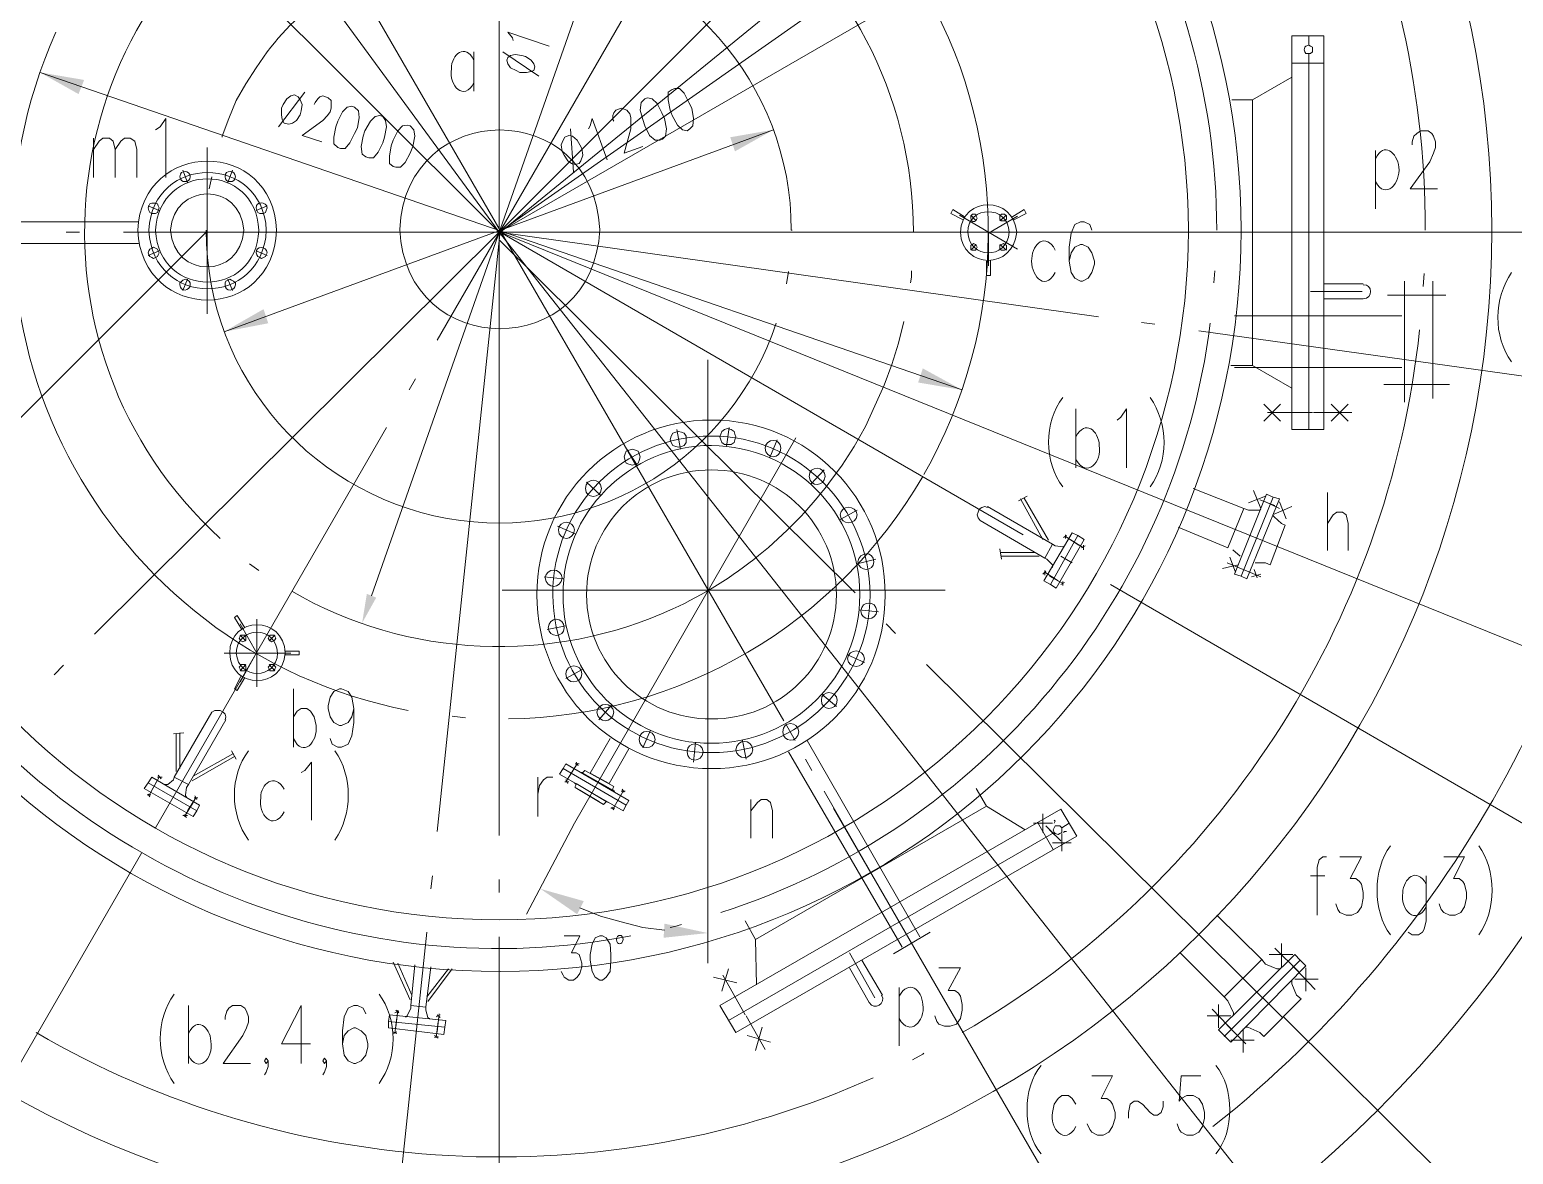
# Model space of a CAD drawing. Header units: millimetres. Extents: x 0 to 1648, y 27 to 2331.
# Drawn here: x 316.4 to 600.8, y 154 to 369.5 of the extents above; entities that cross this region are included whole.
import ezdxf

# ---------------------------------------------------------------- set-up
doc = ezdxf.new("R2010")
doc.units = ezdxf.units.MM
doc.layers.add('1', color=7, linetype='Continuous')

msp = doc.modelspace()

# ---------------------------------------------------------------- hatches: boundary and pattern name
h = msp.add_hatch(color=0)
h.dxf.hatch_style = 2
h.paths.add_polyline_path([(326.88, 359.871732), (325.8, 357.171732), (318.42, 361.311732)])
h = msp.add_hatch(color=0)
h.dxf.hatch_style = 2
h.paths.add_polyline_path([(451.62, 346.191732), (450.72, 348.891732), (459, 350.331732)])
h = msp.add_hatch(color=0)
h.dxf.hatch_style = 2
h.paths.add_polyline_path([(362.16, 313.251732), (361.26, 315.951732), (353.7, 311.631732)])
h = msp.add_hatch(color=0)
h.dxf.hatch_style = 2
h.paths.add_polyline_path([(487.62, 304.611732), (486.72, 301.911732), (495.18, 300.471732)])
h = msp.add_hatch(color=0)
h.dxf.hatch_style = 2
h.paths.add_polyline_path([(381.06, 261.411732), (382.86, 260.691732), (380.16, 255.831732)])
h = msp.add_hatch(color=0)
h.dxf.hatch_style = 2
h.paths.add_polyline_path([(421.38, 200.031732), (422.64, 202.551732), (414.36, 204.891732)])
h = msp.add_hatch(color=0)
h.dxf.hatch_style = 2
h.paths.add_polyline_path([(438.12, 198.231732), (437.94, 195.531732), (446.4, 196.431732)])

# ---------------------------------------------------------------- linework, layer by layer
at = {"layer": '1', "color": 0, "lineweight": 5}
for points in [[(406.44, 330.711732), (340.02, 421.251732), (315.18, 455.271732), (248.76, 545.991732)], [(229.5, 507.111732), (406.44, 330.711732)], [(406.44, 330.711732), (557.82, 482.091732), (574.92, 499.551732)], [(406.44, 330.531732), (591.48, 481.191732)], [(406.44, 330.711732), (612.72, 475.251732)], [(406.44, 461.031732), (406.44, 331.431732)], [(394.56, 310.011732), (478.62, 455.631732)], [(381.96, 261.051732), (430.92, 400.371732)], [(406.44, 330.711732), (507.06, 388.851732)], [(460.98, 237.111732), (376.74, 382.731732)], [(409.14, 367.431732), (408.96, 367.971732), (408.06, 369.051732), (415.98, 366.351732)], [(558.36, 292.911732), (564.48, 292.911732), (564.48, 368.331732)], [(558.36, 368.331732), (558.36, 292.911732)], [(564.48, 368.331732), (558.36, 368.331732)], [(561.6, 366.531732), (561.6, 368.331732)], [(401.58, 365.271732), (401.58, 357.711732)], [(407.16, 365.271732), (414, 360.591732)], [(407.88, 363.651732), (408.06, 362.931732), (408.6, 362.211732), (409.68, 361.671732), (410.4, 361.311732), (411.66, 361.311732), (412.56, 361.491732), (413.1, 361.671732), (413.28, 362.391732), (413.1, 362.931732), (412.56, 363.651732), (411.48, 364.371732), (410.76, 364.551732), (409.5, 364.731732), (408.6, 364.551732), (408.06, 364.191732), (407.88, 363.651732)], [(562.32, 365.631732), (562.32, 366.171732), (561.96, 366.351732), (561.6, 366.531732), (561.06, 366.351732), (560.88, 366.171732), (560.7, 365.631732), (560.88, 365.271732), (561.06, 364.911732), (561.6, 364.911732), (561.96, 364.911732), (562.32, 365.271732), (562.32, 365.631732)], [(561.6, 292.911732), (561.6, 364.911732)], [(495.18, 300.471732), (318.42, 361.311732)], [(564.48, 363.111732), (558.36, 363.111732)], [(550.8, 356.091732), (558.36, 360.411732)], [(369.18, 357.531732), (364.14, 350.871732)], [(367.2, 356.991732), (366.48, 356.811732), (365.76, 356.271732), (365.04, 355.191732), (364.68, 354.471732), (364.68, 353.211732), (364.86, 352.311732), (365.22, 351.591732), (366.12, 351.411732), (366.84, 351.591732), (367.56, 352.131732), (368.28, 353.211732), (368.46, 353.931732), (368.64, 355.191732), (368.28, 356.091732), (367.92, 356.631732), (367.2, 356.991732)], [(370.98, 355.191732), (371.16, 355.551732), (371.7, 356.271732), (372.06, 356.631732), (372.6, 356.811732), (373.68, 356.451732), (374.22, 355.911732), (374.22, 355.371732), (374.22, 354.471732), (374.04, 353.751732), (373.5, 353.031732), (372.6, 352.131732), (368.64, 349.251732), (372.42, 347.991732)], [(434.34, 356.271732), (433.62, 355.551732), (433.44, 354.111732), (433.98, 352.311732), (434.34, 351.051732), (435.24, 349.251732), (436.32, 348.351732), (437.22, 348.351732), (437.76, 348.531732), (438.3, 349.071732), (438.48, 350.511732), (438.12, 352.491732), (437.58, 353.571732), (436.68, 355.371732), (435.78, 356.271732), (434.88, 356.451732), (434.34, 356.271732)], [(439.56, 358.071732), (438.84, 357.531732), (438.84, 356.091732), (439.2, 354.111732), (439.56, 353.031732), (440.64, 351.231732), (441.54, 350.331732), (442.44, 350.151732), (442.98, 350.511732), (443.52, 351.051732), (443.7, 352.491732), (443.34, 354.471732), (442.8, 355.551732), (441.9, 357.351732), (441, 358.251732), (440.1, 358.251732), (439.56, 358.071732)], [(546.84, 356.091732), (550.8, 356.091732)], [(550.8, 305.151732), (550.8, 356.091732), (550.8, 305.151732)], [(378.18, 354.831732), (377.28, 354.651732), (376.38, 353.751732), (375.48, 351.951732), (375.12, 350.871732), (374.76, 348.891732), (374.76, 347.631732), (375.48, 346.911732), (376.02, 346.731732), (376.92, 346.731732), (377.82, 347.811732), (378.72, 349.611732), (379.26, 350.691732), (379.62, 352.671732), (379.44, 353.931732), (378.72, 354.651732), (378.18, 354.831732)], [(383.58, 353.031732), (382.68, 352.851732), (381.78, 351.951732), (380.7, 350.151732), (380.34, 349.071732), (379.98, 347.091732), (380.16, 345.651732), (380.88, 345.111732), (381.42, 344.931732), (382.32, 344.931732), (383.22, 346.011732), (384.12, 347.811732), (384.48, 348.891732), (384.84, 350.871732), (384.66, 352.131732), (384.12, 352.851732), (383.58, 353.031732)], [(428.4, 351.951732), (428.22, 352.311732), (428.22, 353.031732), (428.4, 353.571732), (428.76, 354.111732), (429.84, 354.471732), (430.38, 354.291732), (430.92, 354.111732), (431.46, 353.391732), (431.64, 352.671732), (431.64, 351.771732), (431.64, 350.511732), (430.38, 345.831732), (433.98, 347.091732)], [(340.56, 350.331732), (341.46, 350.871732), (342.54, 352.491732), (342.54, 341.151732)], [(353.7, 311.631732), (459, 350.331732)], [(388.8, 351.231732), (387.9, 351.051732), (387, 350.151732), (386.1, 348.351732), (385.74, 347.271732), (385.38, 345.291732), (385.38, 343.851732), (386.1, 343.311732), (386.64, 343.131732), (387.54, 343.131732), (388.44, 344.031732), (389.34, 345.831732), (389.88, 347.091732), (390.24, 349.071732), (390.06, 350.331732), (389.34, 351.051732), (388.8, 351.231732)], [(420.12, 350.511732), (420.66, 342.231732)], [(423.54, 350.511732), (423.9, 351.051732), (424.26, 352.491732), (427.14, 344.571732)], [(581.4, 347.451732), (581.4, 347.991732), (581.76, 349.071732), (582.3, 349.611732), (583.02, 350.151732), (584.46, 350.151732), (585.18, 349.611732), (585.54, 349.071732), (585.9, 347.991732), (585.9, 346.911732), (585.54, 345.831732), (584.82, 344.211732), (581.04, 338.991732), (586.26, 338.991732)], [(328.68, 348.711732), (328.68, 341.151732)], [(328.68, 346.551732), (329.76, 348.171732), (330.48, 348.711732), (331.74, 348.711732), (332.46, 348.171732), (332.82, 346.551732), (332.82, 341.151732)], [(332.82, 346.551732), (333.9, 348.171732), (334.62, 348.711732), (335.7, 348.711732), (336.6, 348.171732), (336.96, 346.551732), (336.96, 341.151732)], [(419.04, 348.891732), (418.68, 348.351732), (418.32, 347.451732), (418.5, 346.191732), (418.86, 345.471732), (419.58, 344.391732), (420.3, 343.851732), (421.02, 343.671732), (421.74, 343.851732), (422.1, 344.391732), (422.46, 345.471732), (422.28, 346.731732), (421.92, 347.451732), (421.38, 348.351732), (420.48, 349.071732), (419.76, 349.251732), (419.04, 348.891732)], [(350.46, 315.051732), (350.46, 346.911732)], [(574.38, 346.371732), (574.38, 335.211732)], [(346.68, 340.251732), (345.78, 342.591732)], [(351.36, 341.331732), (350.82, 338.991732)], [(354.42, 340.251732), (355.32, 342.591732)], [(341.28, 335.391732), (341.1, 335.751732), (340.92, 336.111732), (340.56, 336.291732), (340.2, 336.291732), (339.84, 336.291732), (339.48, 336.111732), (339.3, 335.751732), (339.12, 335.391732), (339.3, 334.851732), (339.48, 334.491732), (339.84, 334.311732), (340.2, 334.311732), (340.56, 334.311732), (340.92, 334.491732), (341.1, 334.851732), (341.28, 335.391732)], [(341.28, 334.851732), (339.12, 335.751732)], [(359.82, 334.851732), (361.98, 335.751732)], [(493.38, 335.031732), (493.02, 334.311732), (495.36, 333.051732)], [(493.38, 335.031732), (495.72, 333.591732)], [(494.64, 333.951732), (505.8, 327.471732)], [(497.88, 332.871732), (496.8, 333.951732)], [(505.8, 333.771732), (500.22, 330.531732)], [(503.64, 333.411732), (503.64, 333.771732), (503.28, 334.131732), (503.1, 334.131732), (502.74, 334.131732), (502.38, 333.771732), (502.38, 333.411732), (502.38, 333.231732), (502.74, 332.871732), (503.1, 332.871732), (503.28, 332.871732), (503.64, 333.231732), (503.64, 333.411732)], [(502.38, 332.871732), (503.64, 333.951732)], [(504.72, 333.591732), (507.06, 335.031732)], [(507.06, 335.031732), (507.42, 334.311732), (505.08, 333.051732)], [(350.28, 330.711732), (196.74, 177.171732)], [(337.32, 332.691732), (293.94, 332.691732)], [(323.46, 330.711732), (325.98, 330.711732)], [(406.44, 330.711732), (328.86, 253.671732)], [(334.44, 330.711732), (500.22, 330.711732)], [(394.56, 215.871732), (406.62, 330.891732)], [(406.44, 215.151732), (406.44, 330.711732)], [(406.44, 330.711732), (521.28, 314.511732)], [(406.44, 330.711732), (478.98, 238.731732), (504.9, 205.791732), (577.44, 113.811732)], [(506.88, 272.751732), (406.62, 330.711732)], [(639, 236.751732), (406.62, 330.711732)], [(462.42, 331.071732), (462.6, 331.071732)], [(485.82, 330.711732), (486, 330.711732)], [(500.22, 330.711732), (657.72, 330.711732)], [(500.22, 330.531732), (500.22, 324.231732)], [(520.02, 331.071732), (519.66, 332.151732), (518.58, 332.691732), (517.86, 332.691732), (516.78, 332.151732), (516.06, 330.531732), (515.7, 327.831732), (515.7, 325.131732), (516.06, 322.971732), (516.78, 321.891732), (517.86, 321.351732), (518.22, 321.351732), (519.3, 321.891732), (520.02, 322.971732), (520.56, 324.591732), (520.56, 325.131732), (520.02, 326.751732), (519.3, 327.831732), (518.22, 328.371732), (517.86, 328.371732), (516.78, 327.831732), (516.06, 326.751732), (515.7, 325.131732)], [(543.96, 331.071732), (543.96, 331.071732)], [(583.92, 331.071732), (583.92, 331.071732)], [(337.32, 328.551732), (293.94, 328.551732)], [(341.28, 326.751732), (341.1, 327.111732), (340.92, 327.471732), (340.56, 327.651732), (340.2, 327.831732), (339.84, 327.651732), (339.48, 327.471732), (339.3, 327.111732), (339.12, 326.751732), (339.3, 326.391732), (339.48, 326.031732), (339.84, 325.851732), (340.2, 325.671732), (340.56, 325.851732), (340.92, 326.031732), (341.1, 326.391732), (341.28, 326.751732)], [(341.28, 327.111732), (339.12, 326.211732)], [(359.82, 327.111732), (361.98, 326.211732)], [(406.44, 329.271732), (474.66, 261.591732)], [(498.06, 327.831732), (497.88, 328.191732), (497.7, 328.371732), (497.34, 328.551732), (497.16, 328.371732), (496.8, 328.191732), (496.8, 327.831732), (496.8, 327.471732), (497.16, 327.291732), (497.34, 327.291732), (497.7, 327.291732), (497.88, 327.471732), (498.06, 327.831732)], [(497.88, 328.371732), (496.8, 327.291732)], [(503.64, 327.831732), (503.64, 328.191732), (503.28, 328.371732), (503.1, 328.551732), (502.74, 328.371732), (502.38, 328.191732), (502.38, 327.831732), (502.38, 327.471732), (502.74, 327.291732), (503.1, 327.291732), (503.28, 327.291732), (503.64, 327.471732), (503.64, 327.831732)], [(502.38, 328.371732), (503.64, 327.291732)], [(499.86, 325.131732), (499.86, 322.431732), (500.58, 322.431732), (500.58, 325.311732)], [(346.68, 321.711732), (345.78, 319.551732)], [(354.42, 321.711732), (355.32, 319.551732)], [(461.52, 320.811732), (461.88, 323.151732)], [(485.28, 320.991732), (485.46, 322.071732), (485.46, 323.331732)], [(543.42, 320.991732), (543.6, 323.331732)], [(579.96, 321.351732), (579.96, 298.131732)], [(583.56, 320.271732), (583.74, 322.791732)], [(585.36, 321.351732), (585.36, 298.851732)], [(571.86, 319.371732), (561.96, 319.371732)], [(572.04, 320.811732), (564.48, 320.811732)], [(576.72, 318.651732), (587.88, 318.651732)], [(572.04, 317.931732), (564.48, 317.931732)], [(529.56, 313.431732), (532.08, 313.071732)], [(547.38, 314.691732), (579.42, 314.691732)], [(540.54, 311.811732), (655.38, 295.791732)], [(446.4, 306.231732), (446.4, 221.091732)], [(546.66, 305.151732), (550.8, 305.151732)], [(547.38, 304.791732), (579.42, 304.791732)], [(550.8, 305.151732), (558.36, 300.831732)], [(389.16, 300.471732), (390.42, 302.631732)], [(576, 301.551732), (588.6, 301.551732)], [(516.96, 296.871732), (516.96, 285.531732)], [(524.88, 294.711732), (525.6, 295.251732), (526.68, 296.871732), (526.68, 285.531732)], [(552.96, 297.771732), (556.2, 294.531732)], [(556.2, 297.771732), (552.96, 294.531732)], [(553.68, 296.151732), (562.32, 296.151732)], [(562.5, 296.151732), (569.88, 296.151732)], [(569.16, 297.771732), (565.92, 294.531732)], [(565.92, 297.771732), (569.16, 294.531732)], [(340.56, 216.591732), (384.84, 293.271732)], [(441.18, 289.131732), (440.46, 292.911732)], [(451.8, 291.471732), (451.62, 292.011732), (451.44, 292.551732), (450.9, 292.911732), (450.18, 293.091732), (449.64, 292.911732), (449.1, 292.551732), (448.92, 292.011732), (448.74, 291.471732), (448.92, 290.931732), (449.1, 290.391732), (449.64, 290.031732), (450.18, 290.031732), (450.9, 290.031732), (451.44, 290.391732), (451.62, 290.931732), (451.8, 291.471732)], [(450, 289.671732), (450.54, 293.271732)], [(463.32, 291.291732), (420.84, 217.491732)], [(442.26, 290.931732), (442.26, 291.651732), (441.9, 292.191732), (441.36, 292.371732), (440.82, 292.551732), (440.28, 292.371732), (439.74, 292.191732), (439.38, 291.651732), (439.2, 290.931732), (439.38, 290.391732), (439.74, 289.851732), (440.28, 289.671732), (440.82, 289.491732), (441.36, 289.671732), (441.9, 289.851732), (442.26, 290.391732), (442.26, 290.931732)], [(458.28, 287.511732), (459.72, 290.931732)], [(433.44, 287.691732), (433.26, 288.231732), (433.08, 288.771732), (432.54, 288.951732), (432, 289.131732), (431.28, 288.951732), (430.74, 288.771732), (430.56, 288.231732), (430.38, 287.691732), (430.56, 286.971732), (430.74, 286.431732), (431.28, 286.251732), (432, 286.071732), (432.54, 286.251732), (433.08, 286.431732), (433.26, 286.971732), (433.44, 287.691732)], [(432.9, 286.071732), (430.92, 289.131732)], [(466.2, 282.471732), (468.72, 285.171732)], [(425.88, 280.311732), (423.18, 282.831732)], [(539.46, 281.571732), (549.18, 277.791732)], [(505.98, 279.231732), (507.6, 280.131732)], [(510.66, 271.851732), (506.34, 279.591732)], [(511.74, 271.671732), (507.06, 279.771732)], [(553.5, 280.491732), (547.38, 265.191732)], [(548.64, 264.831732), (554.76, 279.951732)], [(556.02, 279.591732), (549.72, 264.291732)], [(550.08, 278.871732), (553.32, 280.131732)], [(552.42, 277.791732), (550.98, 281.211732)], [(552.24, 279.411732), (555.12, 278.331732)], [(556.02, 277.791732), (553.32, 279.051732)], [(554.76, 279.951732), (553.5, 280.491732)], [(554.76, 279.951732), (556.02, 279.591732)], [(557.28, 275.811732), (556.02, 279.051732)], [(565.2, 280.851732), (565.2, 269.691732)], [(471.78, 275.631732), (475.02, 277.431732)], [(500.04, 277.971732), (499.5, 278.151732), (498.96, 277.971732), (498.42, 277.611732), (498.24, 277.071732), (498.06, 276.531732), (498.24, 275.991732), (498.6, 275.451732)], [(511.02, 268.251732), (512.46, 270.951732), (500.04, 278.151732)], [(549.18, 277.791732), (546.12, 270.231732), (536.58, 274.191732)], [(552.06, 277.431732), (550.08, 277.431732), (549.18, 277.791732)], [(552.06, 277.431732), (552.24, 277.431732), (552.42, 277.611732)], [(554.76, 276.711732), (554.76, 276.351732), (554.94, 276.171732)], [(554.94, 276.711732), (558.36, 278.151732)], [(557.1, 274.551732), (556.38, 274.911732), (554.94, 276.171732)], [(565.2, 274.911732), (566.28, 276.531732), (567, 277.071732), (568.08, 277.071732), (568.8, 276.531732), (569.16, 274.911732), (569.16, 269.691732)], [(421.02, 272.931732), (417.6, 274.371732)], [(498.6, 275.451732), (511.02, 268.251732)], [(516.24, 273.111732), (510.84, 263.931732)], [(517.32, 272.571732), (516.24, 273.111732)], [(554.22, 266.991732), (557.1, 274.551732)], [(512.1, 263.211732), (517.32, 272.571732)], [(512.46, 270.951732), (513, 270.591732)], [(513, 270.591732), (514.44, 270.411732), (514.62, 270.411732), (514.8, 270.591732)], [(513.18, 262.491732), (518.58, 271.851732), (517.32, 272.571732)], [(515.16, 272.571732), (514.62, 272.211732)], [(514.98, 272.031732), (514.98, 272.751732)], [(514.98, 272.391732), (517.5, 270.771732)], [(518.4, 270.231732), (515.88, 271.851732)], [(518.76, 270.591732), (518.04, 270.231732)], [(518.4, 269.871732), (518.4, 270.771732)], [(475.02, 267.171732), (478.62, 268.071732)], [(502.74, 268.071732), (502.38, 270.051732)], [(509.22, 269.331732), (502.56, 269.331732)], [(509.94, 268.611732), (502.56, 268.611732)], [(511.02, 268.251732), (511.38, 268.071732)], [(511.38, 268.071732), (512.46, 266.991732)], [(516.24, 267.351732), (514.08, 268.611732)], [(545.94, 267.351732), (552.42, 264.651732)], [(546.48, 268.431732), (547.56, 265.551732)], [(547.02, 269.871732), (548.46, 268.611732)], [(554.22, 266.991732), (553.32, 267.351732), (551.34, 267.351732)], [(358.56, 267.171732), (360.36, 265.911732)], [(418.68, 264.291732), (415.08, 264.651732)], [(511.2, 265.731732), (510.66, 265.191732)], [(511.02, 265.011732), (511.02, 265.911732)], [(511.02, 265.551732), (513.54, 263.931732)], [(514.44, 263.391732), (511.92, 264.831732)], [(512.46, 266.451732), (512.46, 266.631732), (512.46, 266.991732)], [(545.04, 266.271732), (548.1, 266.991732)], [(547.38, 265.191732), (548.64, 264.831732)], [(549.72, 264.291732), (548.64, 264.831732)], [(550.62, 264.651732), (552.42, 265.191732)], [(551.16, 266.091732), (551.7, 264.471732)], [(491.94, 262.131732), (406.98, 262.131732)], [(510.84, 263.931732), (512.1, 263.211732)], [(513.18, 262.491732), (512.1, 263.211732)], [(514.8, 263.571732), (514.08, 263.211732)], [(514.44, 263.031732), (514.44, 263.751732)], [(623.7, 205.251732), (523.62, 263.211732)], [(356.22, 257.271732), (355.68, 256.911732), (357.12, 254.571732)], [(356.22, 257.271732), (357.66, 254.931732)], [(360, 243.591732), (360, 256.551732)], [(475.38, 258.351732), (479.16, 257.991732)], [(357.84, 252.951732), (357.84, 253.311732), (357.66, 253.491732), (357.3, 253.491732), (356.94, 253.491732), (356.76, 253.311732), (356.58, 252.951732), (356.76, 252.591732), (356.94, 252.411732), (357.3, 252.231732), (357.66, 252.411732), (357.84, 252.591732), (357.84, 252.951732)], [(360, 250.071732), (356.76, 255.651732)], [(357.84, 252.411732), (356.76, 253.491732)], [(363.6, 252.951732), (363.42, 253.311732), (363.24, 253.491732), (362.88, 253.491732), (362.52, 253.491732), (362.34, 253.311732), (362.16, 252.951732), (362.34, 252.591732), (362.52, 252.411732), (362.88, 252.231732), (363.24, 252.411732), (363.42, 252.591732), (363.6, 252.951732)], [(362.34, 252.411732), (363.42, 253.491732)], [(419.22, 255.291732), (415.62, 254.571732)], [(480.6, 255.651732), (482.4, 253.851732)], [(356.76, 244.491732), (360, 250.251732)], [(365.4, 250.431732), (368.1, 250.431732)], [(368.1, 250.431732), (368.1, 249.711732)], [(322.92, 247.731732), (321.12, 245.931732)], [(366.48, 250.071732), (353.7, 250.071732)], [(357.84, 247.371732), (357.84, 247.551732), (357.66, 247.911732), (357.3, 247.911732), (356.94, 247.911732), (356.76, 247.551732), (356.58, 247.371732), (356.76, 247.011732), (356.94, 246.651732), (357.3, 246.651732), (357.66, 246.651732), (357.84, 247.011732), (357.84, 247.371732)], [(357.84, 247.911732), (356.76, 246.651732)], [(363.6, 247.371732), (363.42, 247.551732), (363.24, 247.911732), (362.88, 247.911732), (362.52, 247.911732), (362.34, 247.551732), (362.16, 247.371732), (362.34, 247.011732), (362.52, 246.651732), (362.88, 246.651732), (363.24, 246.651732), (363.42, 247.011732), (363.6, 247.371732)], [(362.34, 247.911732), (363.42, 246.651732)], [(368.1, 249.711732), (365.4, 249.711732)], [(473.22, 249.711732), (476.46, 248.271732)], [(488.34, 247.911732), (556.56, 180.231732)], [(355.68, 243.231732), (356.94, 245.571732)], [(357.66, 245.391732), (356.22, 242.871732), (355.68, 243.231732)], [(422.46, 247.011732), (419.22, 245.211732)], [(367.02, 243.231732), (367.02, 232.071732)], [(378.54, 239.451732), (378.18, 237.831732), (377.46, 236.751732), (376.2, 236.211732), (375.84, 236.211732), (374.76, 236.751732), (374.04, 237.831732), (373.68, 239.451732), (373.68, 239.991732), (374.04, 241.611732), (374.76, 242.691732), (375.84, 243.231732), (376.2, 243.231732), (377.46, 242.691732), (378.18, 241.611732), (378.54, 239.451732), (378.54, 236.751732), (378.18, 234.231732), (377.46, 232.611732), (376.2, 232.071732), (375.48, 232.071732), (374.4, 232.611732), (374.04, 233.691732)], [(468.36, 242.151732), (471.06, 239.811732)], [(353.88, 237.291732), (354.06, 237.831732), (353.88, 238.371732), (353.52, 238.731732), (352.98, 239.091732), (352.44, 239.091732), (351.9, 239.091732), (351.36, 238.731732)], [(428.04, 240.171732), (425.52, 237.291732)], [(351.36, 238.731732), (344.16, 226.311732)], [(354.06, 237.291732), (346.86, 224.871732)], [(397.44, 238.011732), (399.96, 237.651732)], [(461.34, 236.571732), (463.14, 233.331732)], [(343.98, 234.591732), (345.96, 234.771732)], [(344.52, 227.391732), (344.52, 234.591732)], [(345.24, 227.931732), (345.24, 234.771732)], [(427.68, 233.691732), (423.9, 227.031732)], [(435.42, 235.311732), (433.98, 231.891732)], [(453.06, 233.331732), (453.78, 229.731732)], [(465.48, 233.331732), (487.08, 195.711732)], [(347.76, 226.491732), (355.5, 230.811732)], [(355.14, 231.351732), (356.04, 229.731732)], [(431.28, 231.711732), (427.5, 225.051732), (423.9, 227.031732)], [(444.06, 232.971732), (443.7, 229.191732)], [(461.88, 231.171732), (483.66, 193.731732)], [(347.58, 225.591732), (355.68, 230.271732)], [(368.46, 227.211732), (369.18, 227.571732), (370.44, 229.191732), (370.44, 218.031732)], [(430.2, 219.831732), (417.96, 226.851732), (418.68, 227.931732)], [(419.22, 228.831732), (418.68, 227.931732), (430.74, 220.911732), (431.28, 221.811732), (419.22, 228.831732)], [(421.38, 228.831732), (419.22, 225.411732)], [(421.74, 228.831732), (421.02, 228.831732)], [(421.2, 229.191732), (421.56, 228.471732)], [(422.82, 227.571732), (422.64, 227.391732)], [(422.82, 227.571732), (428.4, 224.511732)], [(466.38, 227.571732), (465.12, 229.731732)], [(338.4, 224.151732), (339.12, 225.231732)], [(339.84, 226.311732), (339.12, 225.231732)], [(339.12, 225.231732), (348.48, 219.831732)], [(339.3, 222.711732), (340.74, 225.411732)], [(349.02, 220.911732), (339.84, 226.311732)], [(341.28, 226.311732), (339.84, 223.791732)], [(340.92, 226.311732), (341.82, 226.311732)], [(341.64, 225.951732), (341.1, 226.671732)], [(342.36, 224.871732), (342.54, 224.871732), (342.9, 224.871732)], [(343.98, 225.771732), (342.9, 224.871732)], [(344.16, 226.311732), (343.98, 225.771732)], [(344.16, 226.311732), (346.86, 224.871732)], [(346.86, 224.871732), (346.5, 224.331732)], [(413.82, 226.311732), (413.82, 218.751732)], [(413.82, 223.071732), (414.18, 224.691732), (414.9, 225.771732), (415.62, 226.311732), (416.7, 226.311732)], [(419.76, 225.411732), (419.04, 225.411732)], [(419.22, 225.771732), (419.58, 225.051732)], [(421.02, 224.511732), (421.2, 224.871732), (420.84, 225.231732)], [(421.2, 225.051732), (426.96, 221.631732)], [(422.1, 227.211732), (422.46, 227.211732), (422.64, 227.391732)], [(422.46, 227.031732), (428.22, 223.791732)], [(338.4, 224.151732), (347.76, 218.751732), (348.48, 219.831732)], [(338.94, 222.891732), (339.66, 222.891732)], [(339.48, 222.531732), (339.12, 223.071732)], [(346.5, 224.331732), (346.32, 222.891732), (346.32, 222.711732), (346.5, 222.531732)], [(348.3, 222.351732), (346.68, 219.831732)], [(347.94, 222.351732), (348.66, 222.351732)], [(348.48, 221.991732), (348.12, 222.711732)], [(421.02, 224.331732), (421.02, 224.511732)], [(421.02, 224.331732), (426.42, 221.091732)], [(421.92, 223.791732), (425.52, 221.631732)], [(428.4, 224.511732), (428.22, 224.151732), (428.22, 223.791732), (428.58, 223.611732)], [(430.2, 223.611732), (428.22, 220.191732)], [(430.56, 223.611732), (429.84, 223.611732)], [(430.02, 223.971732), (430.38, 223.431732)], [(454.68, 221.991732), (454.68, 214.611732)], [(454.68, 219.831732), (455.94, 221.451732), (456.66, 221.991732), (457.74, 221.991732), (458.46, 221.451732), (458.82, 219.831732), (458.82, 214.611732)], [(468.72, 223.611732), (489.96, 186.711732)], [(497.88, 224.151732), (499.86, 220.731732)], [(346.5, 218.571732), (345.96, 219.111732)], [(346.14, 218.751732), (347.76, 221.451732)], [(348.48, 219.831732), (349.02, 220.911732)], [(426.42, 221.091732), (426.78, 221.451732)], [(427.32, 221.451732), (426.96, 221.631732), (426.78, 221.451732)], [(428.58, 220.371732), (427.86, 220.371732)], [(428.04, 220.551732), (428.4, 220.011732)], [(430.74, 220.911732), (430.2, 219.831732)], [(446.4, 221.091732), (446.4, 190.671732)], [(514.08, 220.191732), (448.74, 182.571732)], [(455.58, 195.171732), (499.86, 220.731732), (455.58, 195.171732)], [(532.08, 113.811732), (470.52, 220.371732)], [(499.86, 220.731732), (507.24, 216.231732)], [(510.66, 215.691732), (510.66, 219.291732)], [(517.14, 214.971732), (514.08, 220.191732)], [(345.78, 218.931732), (346.68, 218.931732)], [(420.84, 217.491732), (411.66, 200.031732)], [(508.86, 217.491732), (512.46, 217.491732)], [(512.64, 212.451732), (509.58, 217.671732)], [(511.2, 216.951732), (513.36, 214.791732)], [(514.08, 214.071732), (511.92, 216.231732)], [(514.26, 216.591732), (513.9, 216.951732), (513.54, 216.951732), (513, 216.951732), (512.82, 216.591732), (512.64, 216.231732), (512.82, 215.691732), (513, 215.511732), (513.54, 215.331732), (513.9, 215.511732), (514.26, 215.691732), (514.26, 216.231732)], [(512.82, 217.491732), (513, 217.851732), (512.82, 218.031732)], [(515.7, 217.491732), (514.26, 216.591732), (514.26, 216.231732)], [(517.14, 214.971732), (451.8, 177.351732), (448.74, 182.571732)], [(450.36, 179.691732), (512.82, 215.691732)], [(512.46, 213.711732), (516.06, 213.711732)], [(514.26, 212.091732), (514.26, 215.511732)], [(515.16, 215.871732), (514.8, 215.871732), (514.62, 215.691732)], [(337.86, 211.731732), (258.3, 74.031732)], [(565.02, 211.011732), (564.3, 211.011732), (563.58, 210.471732), (563.22, 209.031732), (563.22, 199.851732)], [(567.54, 211.011732), (571.68, 211.011732), (569.52, 206.871732), (570.6, 206.871732), (571.32, 206.331732), (571.68, 205.791732), (572.04, 204.171732), (572.04, 203.091732), (571.68, 201.471732), (570.96, 200.391732), (569.88, 199.851732), (568.8, 199.851732), (567.54, 200.391732), (567.18, 200.931732), (566.82, 202.011732)], [(587.52, 211.011732), (591.48, 211.011732), (589.32, 206.871732), (590.4, 206.871732), (591.12, 206.331732), (591.48, 205.791732), (591.84, 204.171732), (591.84, 203.091732), (591.48, 201.471732), (590.76, 200.391732), (589.68, 199.851732), (588.6, 199.851732), (587.52, 200.391732), (586.98, 200.931732), (586.62, 202.011732)], [(393.3, 204.891732), (393.66, 207.411732)], [(406.44, 204.171732), (406.44, 206.691732)], [(561.96, 207.411732), (564.66, 207.411732)], [(584.1, 207.411732), (584.1, 198.771732), (583.74, 197.151732), (583.38, 196.611732), (582.66, 196.071732), (581.4, 196.071732), (580.68, 196.611732)], [(421.92, 201.291732), (425.88, 199.671732), (429.84, 198.591732), (433.98, 197.511732), (438.12, 196.971732)], [(543.96, 199.851732), (552.6, 191.391732)], [(380.34, 81.411732), (392.58, 196.611732)], [(439.2, 197.511732), (440.1, 197.691732), (441.36, 198.051732)], [(453.6, 198.771732), (455.58, 195.171732)], [(482.04, 192.471732), (489.06, 196.611732)], [(406.44, 80.151732), (406.44, 195.711732)], [(418.86, 195.891732), (421.92, 195.891732), (420.3, 192.651732), (421.2, 192.651732), (421.74, 192.291732), (421.92, 191.931732), (422.28, 190.671732), (422.28, 189.951732), (421.92, 188.691732), (421.38, 187.971732), (420.66, 187.431732), (419.76, 187.431732), (418.86, 187.971732), (418.68, 188.331732), (418.32, 189.051732)], [(425.7, 195.891732), (424.8, 195.531732), (424.26, 194.271732), (423.9, 192.291732), (423.9, 191.211732), (424.26, 189.051732), (424.8, 187.971732), (425.7, 187.431732), (426.24, 187.431732), (426.96, 187.971732), (427.68, 189.051732), (427.86, 191.211732), (427.86, 192.291732), (427.68, 194.271732), (426.96, 195.531732), (426.24, 195.891732), (425.7, 195.891732)], [(455.58, 195.171732), (455.76, 186.531732)], [(555.12, 193.551732), (559.62, 189.051732)], [(556.38, 189.951732), (556.38, 194.451732)], [(389.34, 183.651732), (386.1, 190.851732)], [(389.7, 184.551732), (387, 190.671732)], [(478.44, 184.011732), (473.58, 192.651732)], [(479.88, 184.551732), (475.92, 191.211732)], [(536.94, 192.651732), (545.4, 184.191732)], [(558.9, 192.291732), (544.32, 177.891732)], [(545.4, 184.191732), (552.6, 191.391732)], [(545.4, 176.631732), (559.98, 191.211732)], [(552.6, 191.391732), (553.32, 190.491732)], [(554.04, 192.291732), (558.54, 192.291732)], [(562.86, 185.631732), (557.82, 190.851732)], [(559.98, 191.211732), (558.9, 192.291732)], [(559.98, 191.211732), (561.06, 190.131732)], [(390.24, 190.311732), (389.52, 182.571732)], [(393.3, 189.951732), (392.4, 182.211732)], [(392.58, 184.191732), (396.72, 189.591732)], [(392.76, 183.291732), (397.44, 189.591732)], [(451.98, 186.891732), (447.48, 187.971732)], [(450.36, 189.591732), (449.1, 185.271732)], [(449.28, 188.331732), (453.6, 180.771732)], [(477.36, 183.111732), (473.58, 189.771732)], [(490.68, 189.771732), (494.82, 189.771732), (492.48, 185.451732), (493.74, 185.451732), (494.46, 184.911732), (494.82, 184.371732), (495.18, 182.751732), (495.18, 181.671732), (494.82, 180.051732), (494.1, 178.971732), (492.84, 178.611732), (491.76, 178.611732), (490.68, 178.971732), (490.32, 179.511732), (489.96, 180.591732)], [(561.06, 190.131732), (546.66, 175.551732)], [(553.32, 190.491732), (555.48, 189.591732)], [(555.48, 189.591732), (555.84, 189.591732), (556.2, 189.591732)], [(561.06, 185.271732), (561.06, 189.771732)], [(483.12, 185.991732), (483.12, 174.831732)], [(558.36, 187.431732), (558.36, 187.071732), (558.36, 186.711732), (559.26, 184.551732)], [(558.9, 187.611732), (563.4, 187.611732)], [(346.86, 182.571732), (346.86, 171.411732)], [(353.88, 179.871732), (353.88, 180.411732), (354.24, 181.491732), (354.6, 182.031732), (355.32, 182.571732), (356.94, 182.571732), (357.66, 182.031732), (358.02, 181.491732), (358.38, 180.411732), (358.38, 179.331732), (358.02, 178.251732), (357.3, 176.811732), (353.52, 171.411732), (358.74, 171.411732)], [(368.46, 182.571732), (364.68, 175.191732), (370.26, 175.191732)], [(368.46, 182.571732), (368.46, 171.411732)], [(380.88, 180.951732), (380.34, 182.031732), (379.26, 182.571732), (378.54, 182.571732), (377.46, 182.031732), (376.74, 180.411732), (376.38, 177.711732), (376.38, 175.191732), (376.74, 173.031732), (377.46, 171.951732), (378.54, 171.411732), (378.9, 171.411732), (379.98, 171.951732), (380.88, 173.031732), (381.24, 174.651732), (381.24, 175.191732), (380.88, 176.811732), (379.98, 177.711732), (378.9, 178.251732), (378.54, 178.251732), (377.46, 177.711732), (376.74, 176.811732), (376.38, 175.191732)], [(388.44, 180.411732), (388.62, 180.411732), (388.8, 180.591732), (389.52, 182.031732), (389.52, 182.571732)], [(389.52, 182.571732), (392.4, 182.211732)], [(392.76, 180.231732), (392.4, 181.671732), (392.4, 182.211732)], [(544.32, 178.251732), (544.32, 182.751732)], [(547.02, 180.591732), (547.2, 180.771732), (547.2, 181.131732), (546.12, 183.471732), (545.4, 184.191732)], [(552.96, 176.631732), (560.16, 183.831732)], [(560.16, 183.831732), (559.26, 184.551732)], [(385.38, 180.771732), (385.2, 179.511732), (385.2, 178.251732)], [(385.2, 179.511732), (396, 178.431732)], [(396.18, 179.691732), (385.38, 180.771732)], [(386.46, 181.131732), (387.18, 181.491732)], [(386.46, 177.171732), (386.82, 180.231732)], [(387, 181.671732), (386.64, 178.431732)], [(387.18, 181.131732), (386.64, 181.671732)], [(392.76, 180.231732), (392.94, 180.051732), (393.12, 180.051732)], [(394.38, 180.411732), (395.1, 180.771732)], [(394.38, 176.451732), (394.74, 179.511732)], [(394.92, 180.951732), (394.56, 177.531732)], [(395.1, 180.231732), (394.56, 180.771732)], [(396, 178.431732), (396.18, 179.691732)], [(453.78, 180.591732), (457.38, 174.111732)], [(542.16, 180.591732), (546.66, 180.591732)], [(543.06, 181.851732), (547.56, 177.171732)], [(556.74, 180.411732), (587.88, 149.451732)], [(395.82, 176.991732), (385.2, 178.251732)], [(386.82, 177.171732), (386.1, 177.531732)], [(386.1, 177.171732), (386.82, 177.531732)], [(394.74, 176.271732), (394.02, 176.811732)], [(394.02, 176.451732), (394.74, 176.631732)], [(396, 178.431732), (395.82, 176.991732)], [(458.46, 175.551732), (453.96, 176.811732)], [(456.84, 178.431732), (455.58, 173.931732)], [(544.32, 177.891732), (546.66, 175.551732)], [(549.54, 175.191732), (545.94, 178.791732)], [(549, 173.571732), (549, 178.071732)], [(549.9, 178.431732), (549.54, 178.431732), (549.36, 178.251732)], [(552.96, 176.631732), (552.24, 177.351732), (549.9, 178.431732)], [(546.66, 175.911732), (551.16, 175.911732)], [(362.16, 171.951732), (361.8, 171.411732), (361.44, 171.951732), (361.8, 172.491732), (362.16, 171.951732), (362.16, 170.871732), (361.8, 169.791732), (361.44, 169.251732)], [(373.32, 171.951732), (372.96, 171.411732), (372.6, 171.951732), (372.96, 172.491732), (373.32, 171.951732), (373.32, 170.871732), (372.96, 169.791732), (372.6, 169.251732)], [(485.64, 172.131732), (487.62, 173.211732), (487.8, 173.391732)], [(520.02, 169.071732), (523.98, 169.071732), (521.82, 164.751732), (522.9, 164.751732), (523.62, 164.211732), (523.98, 163.671732), (524.52, 162.051732), (524.52, 160.971732), (523.98, 159.351732), (523.26, 158.271732), (522.18, 157.731732), (521.1, 157.731732), (520.02, 158.271732), (519.66, 158.811732), (519.12, 159.891732)], [(540.9, 169.071732), (537.12, 169.071732), (536.76, 164.211732), (537.12, 164.751732), (538.2, 165.291732), (539.46, 165.291732), (540.54, 164.751732), (541.26, 163.671732), (541.62, 162.051732), (541.62, 160.971732), (541.26, 159.351732), (540.54, 158.271732), (539.46, 157.731732), (538.2, 157.731732), (537.12, 158.271732), (536.76, 158.811732), (536.4, 159.891732)], [(527.04, 160.971732), (527.04, 162.051732), (527.4, 163.671732), (528.12, 164.211732), (528.84, 164.211732), (529.74, 163.671732), (531.18, 162.051732), (531.9, 161.511732), (532.62, 161.511732), (533.34, 162.051732), (533.7, 163.131732), (533.7, 164.211732)]]:
    msp.add_lwpolyline(points, dxfattribs=at)
for points, knots in [([(644.76, 331.071732), (644.4, 462.831732), (538.2, 569.211732), (406.44, 569.391732), (274.68, 569.211732), (168.3, 462.831732), (168.12, 331.071732), (168.3, 199.311732), (274.5, 93.111732), (406.44, 92.751732), (538.2, 93.111732), (644.4, 199.131732), (644.76, 331.071732)], [0, 0, 0, 0, 1, 1, 1, 2, 2, 2, 3, 3, 3, 4, 4, 4, 4]), ([(596.7, 331.071732), (596.52, 436.371732), (511.74, 521.151732), (406.44, 521.331732), (301.14, 521.151732), (216.36, 436.371732), (216.18, 331.071732), (216.18, 225.771732), (301.14, 140.991732), (406.44, 140.811732), (511.56, 140.991732), (596.52, 225.771732), (596.7, 331.071732)], [0, 0, 0, 0, 1, 1, 1, 2, 2, 2, 3, 3, 3, 4, 4, 4, 4]), ([(548.64, 331.071732), (548.46, 409.731732), (485.28, 472.911732), (406.62, 473.091732), (328.14, 472.911732), (264.6, 409.551732), (264.6, 331.071732), (264.6, 252.591732), (328.14, 189.051732), (406.62, 189.051732), (485.28, 189.231732), (548.46, 252.411732), (548.64, 331.071732)], [0, 0, 0, 0, 1, 1, 1, 2, 2, 2, 3, 3, 3, 4, 4, 4, 4]), ([(538.56, 331.071732), (538.2, 404.151732), (479.52, 463.011732), (406.44, 463.191732), (333.36, 463.011732), (274.5, 404.151732), (274.32, 331.071732), (274.5, 257.991732), (333.18, 199.131732), (406.44, 198.951732), (479.52, 199.131732), (538.2, 257.991732), (538.56, 331.071732)], [0, 0, 0, 0, 1, 1, 1, 2, 2, 2, 3, 3, 3, 4, 4, 4, 4]), ([(462.42, 331.071732), (462.42, 359.151732), (441.54, 382.911732), (413.64, 386.691732), (400.14, 388.311732), (386.46, 385.251732), (375.3, 377.691732), (370.08, 374.271732), (365.58, 369.951732), (361.98, 365.271732), (361.98, 365.271732), (359.82, 362.211732), (359.82, 362.211732), (359.82, 362.211732), (357.84, 359.151732), (357.84, 359.151732), (357.84, 359.151732), (356.04, 355.911732), (356.04, 355.911732), (356.04, 355.911732), (354.6, 352.491732), (354.6, 352.491732), (354.6, 352.491732), (353.34, 349.071732), (353.34, 349.071732), (353.34, 349.071732), (353.34, 348.891732), (353.34, 348.891732)], [0, 0, 0, 0, 1, 1, 1, 2, 2, 2, 3, 3, 3, 4, 4, 4, 5, 5, 5, 6, 6, 6, 7, 7, 7, 8, 8, 8, 9, 9, 9, 9]), ([(401.58, 363.651732), (399.96, 367.071732), (397.26, 364.731732), (397.26, 362.031732), (396.72, 358.611732), (399.78, 355.731732), (401.58, 359.331732)], [0, 0, 0, 0, 1, 1, 1, 2, 2, 2, 2]), ([(425.7, 331.251732), (424.44, 356.631732), (388.62, 356.631732), (387.36, 331.251732), (388.62, 305.871732), (424.62, 305.871732), (425.7, 331.251732)], [0, 0, 0, 0, 1, 1, 1, 2, 2, 2, 2]), ([(363.78, 331.071732), (363.06, 348.711732), (338.04, 348.711732), (337.14, 331.071732), (338.04, 313.251732), (363.06, 313.251732), (363.78, 331.071732)], [0, 0, 0, 0, 1, 1, 1, 2, 2, 2, 2]), ([(574.38, 344.751732), (576, 348.171732), (578.52, 346.011732), (578.88, 343.131732), (579.24, 340.251732), (576.36, 336.651732), (574.38, 340.431732)], [0, 0, 0, 0, 1, 1, 1, 2, 2, 2, 2]), ([(361.8, 331.071732), (361.08, 345.831732), (340.02, 345.831732), (339.3, 331.071732), (340.02, 316.131732), (361.08, 316.131732), (361.8, 331.071732)], [0, 0, 0, 0, 1, 1, 1, 2, 2, 2, 2]), ([(360.36, 331.071732), (359.82, 344.211732), (341.28, 344.211732), (340.56, 331.071732), (341.28, 317.751732), (359.82, 317.931732), (360.36, 331.071732)], [0, 0, 0, 0, 1, 1, 1, 2, 2, 2, 2]), ([(347.22, 341.331732), (347.22, 342.591732), (345.24, 342.771732), (345.24, 341.331732), (345.24, 340.071732), (347.22, 340.071732), (347.22, 341.331732)], [0, 0, 0, 0, 1, 1, 1, 2, 2, 2, 2]), ([(355.86, 341.331732), (355.86, 342.591732), (353.88, 342.771732), (353.88, 341.331732), (353.88, 340.071732), (355.86, 340.071732), (355.86, 341.331732)], [0, 0, 0, 0, 1, 1, 1, 2, 2, 2, 2]), ([(357.48, 331.071732), (356.94, 340.431732), (343.98, 340.251732), (343.44, 331.071732), (343.98, 321.711732), (356.94, 321.711732), (357.48, 331.071732)], [0, 0, 0, 0, 1, 1, 1, 2, 2, 2, 2]), ([(361.98, 335.391732), (361.8, 336.651732), (359.82, 336.651732), (359.82, 335.391732), (359.82, 335.391732), (360, 334.851732), (360, 334.851732), (360, 334.851732), (360.18, 334.491732), (360.18, 334.491732), (360.18, 334.491732), (360.54, 334.311732), (360.54, 334.311732), (360.54, 334.311732), (360.9, 334.311732), (360.9, 334.311732), (360.9, 334.311732), (361.26, 334.311732), (361.26, 334.311732), (361.26, 334.311732), (361.62, 334.491732), (361.62, 334.491732), (361.62, 334.491732), (361.8, 334.851732), (361.8, 334.851732), (361.8, 334.851732), (361.98, 335.391732), (361.98, 335.391732)], [0, 0, 0, 0, 1, 1, 1, 2, 2, 2, 3, 3, 3, 4, 4, 4, 5, 5, 5, 6, 6, 6, 7, 7, 7, 8, 8, 8, 9, 9, 9, 9]), ([(505.62, 330.711732), (505.08, 337.731732), (495.18, 337.731732), (494.82, 330.711732), (495.18, 323.511732), (505.08, 323.511732), (505.62, 330.711732)], [0, 0, 0, 0, 1, 1, 1, 2, 2, 2, 2]), ([(504.18, 330.711732), (504, 335.931732), (496.26, 335.931732), (496.26, 330.711732), (496.44, 325.491732), (503.82, 325.311732), (504.18, 330.711732)], [0, 0, 0, 0, 1, 1, 1, 2, 2, 2, 2]), ([(498.06, 333.411732), (498.06, 333.411732), (497.88, 333.771732), (497.88, 333.771732), (497.88, 333.771732), (497.7, 334.131732), (497.7, 334.131732), (497.7, 334.131732), (497.34, 334.131732), (497.34, 334.131732), (497.34, 334.131732), (497.16, 334.131732), (497.16, 334.131732), (497.16, 334.131732), (496.8, 333.771732), (496.8, 333.771732), (496.8, 333.771732), (496.8, 333.411732), (496.8, 333.411732), (496.98, 332.511732), (497.7, 332.511732), (498.06, 333.411732)], [0, 0, 0, 0, 1, 1, 1, 2, 2, 2, 3, 3, 3, 4, 4, 4, 5, 5, 5, 6, 6, 6, 7, 7, 7, 7]), ([(350.28, 331.071732), (350.28, 302.811732), (371.16, 279.231732), (399.06, 275.451732), (425.7, 272.031732), (450.9, 287.691732), (459.54, 313.251732)], [0, 0, 0, 0, 1, 1, 1, 2, 2, 2, 2]), ([(513, 327.291732), (511.2, 330.711732), (508.68, 328.551732), (508.5, 325.671732), (508.14, 322.791732), (510.84, 319.011732), (513, 322.971732)], [0, 0, 0, 0, 1, 1, 1, 2, 2, 2, 2]), ([(361.98, 326.751732), (361.8, 328.011732), (359.82, 328.191732), (359.82, 326.751732), (359.82, 326.751732), (360, 326.391732), (360, 326.391732), (360, 326.391732), (360.18, 326.031732), (360.18, 326.031732), (360.18, 326.031732), (360.54, 325.851732), (360.54, 325.851732), (360.54, 325.851732), (360.9, 325.671732), (360.9, 325.671732), (360.9, 325.671732), (361.26, 325.851732), (361.26, 325.851732), (361.26, 325.851732), (361.62, 326.031732), (361.62, 326.031732), (361.62, 326.031732), (361.8, 326.391732), (361.8, 326.391732), (361.8, 326.391732), (361.98, 326.751732), (361.98, 326.751732)], [0, 0, 0, 0, 1, 1, 1, 2, 2, 2, 3, 3, 3, 4, 4, 4, 5, 5, 5, 6, 6, 6, 7, 7, 7, 8, 8, 8, 9, 9, 9, 9]), ([(347.22, 320.631732), (347.22, 320.631732), (347.22, 320.991732), (347.22, 320.991732), (347.22, 320.991732), (347.04, 321.351732), (347.04, 321.351732), (347.04, 321.351732), (346.68, 321.531732), (346.68, 321.531732), (346.68, 321.531732), (346.32, 321.711732), (346.32, 321.711732), (346.32, 321.711732), (345.78, 321.531732), (345.78, 321.531732), (345.78, 321.531732), (345.6, 321.351732), (345.6, 321.351732), (345.6, 321.351732), (345.24, 320.991732), (345.24, 320.991732), (345.24, 320.991732), (345.24, 320.631732), (345.24, 320.631732), (345.24, 319.191732), (347.22, 319.371732), (347.22, 320.631732)], [0, 0, 0, 0, 1, 1, 1, 2, 2, 2, 3, 3, 3, 4, 4, 4, 5, 5, 5, 6, 6, 6, 7, 7, 7, 8, 8, 8, 9, 9, 9, 9]), ([(355.86, 320.631732), (355.86, 320.631732), (355.86, 320.991732), (355.86, 320.991732), (355.86, 320.991732), (355.5, 321.351732), (355.5, 321.351732), (355.5, 321.351732), (355.14, 321.531732), (355.14, 321.531732), (355.14, 321.531732), (354.78, 321.711732), (354.78, 321.711732), (354.78, 321.711732), (354.42, 321.531732), (354.42, 321.531732), (354.42, 321.531732), (354.06, 321.351732), (354.06, 321.351732), (354.06, 321.351732), (353.88, 320.991732), (353.88, 320.991732), (353.88, 320.991732), (353.88, 320.631732), (353.88, 320.631732), (353.88, 319.191732), (355.86, 319.371732), (355.86, 320.631732)], [0, 0, 0, 0, 1, 1, 1, 2, 2, 2, 3, 3, 3, 4, 4, 4, 5, 5, 5, 6, 6, 6, 7, 7, 7, 8, 8, 8, 9, 9, 9, 9]), ([(366.66, 261.951732), (388.62, 248.991732), (416.7, 247.911732), (439.74, 258.531732), (451.44, 263.931732), (461.88, 272.391732), (469.62, 282.651732), (469.62, 282.651732), (472.14, 286.071732), (472.14, 286.071732), (472.14, 286.071732), (474.48, 289.671732), (474.48, 289.671732), (474.48, 289.671732), (476.64, 293.451732), (476.64, 293.451732), (476.64, 293.451732), (478.44, 297.411732), (478.44, 297.411732), (478.44, 297.411732), (480.24, 301.371732), (480.24, 301.371732), (480.24, 301.371732), (481.68, 305.331732), (481.68, 305.331732), (481.68, 305.331732), (482.94, 309.471732), (482.94, 309.471732), (482.94, 309.471732), (484.02, 313.611732), (484.02, 313.611732), (484.02, 313.611732), (484.02, 313.611732), (484.02, 313.611732)], [0, 0, 0, 0, 1, 1, 1, 2, 2, 2, 3, 3, 3, 4, 4, 4, 5, 5, 5, 6, 6, 6, 7, 7, 7, 8, 8, 8, 9, 9, 9, 10, 10, 10, 11, 11, 11, 11]), ([(480.42, 261.231732), (480.42, 279.771732), (465.66, 294.711732), (447.12, 294.711732), (428.58, 294.711732), (413.64, 279.771732), (413.64, 261.231732), (413.64, 242.691732), (428.58, 227.931732), (447.12, 227.931732), (465.66, 227.931732), (480.42, 242.691732), (480.42, 261.231732)], [0, 0, 0, 0, 1, 1, 1, 2, 2, 2, 3, 3, 3, 4, 4, 4, 4]), ([(516.96, 291.471732), (518.76, 294.891732), (521.28, 292.731732), (521.46, 289.851732), (522, 286.791732), (519.12, 283.371732), (516.96, 287.151732)], [0, 0, 0, 0, 1, 1, 1, 2, 2, 2, 2]), ([(477.54, 261.231732), (477.36, 277.971732), (463.86, 291.651732), (447.12, 291.651732), (430.2, 291.651732), (416.7, 278.151732), (416.7, 261.231732), (416.88, 244.491732), (430.2, 230.991732), (447.12, 230.991732), (463.86, 230.991732), (477.36, 244.491732), (477.54, 261.231732)], [0, 0, 0, 0, 1, 1, 1, 2, 2, 2, 3, 3, 3, 4, 4, 4, 4]), ([(460.44, 289.311732), (460.44, 291.291732), (457.56, 291.291732), (457.38, 289.311732), (457.56, 287.151732), (460.44, 287.151732), (460.44, 289.311732)], [0, 0, 0, 0, 1, 1, 1, 2, 2, 2, 2]), ([(475.56, 261.231732), (475.56, 277.071732), (462.78, 289.671732), (447.12, 289.851732), (431.46, 289.851732), (418.5, 276.891732), (418.68, 261.231732), (418.5, 245.751732), (431.46, 232.611732), (447.12, 232.791732), (462.96, 232.791732), (475.56, 245.571732), (475.56, 261.231732)], [0, 0, 0, 0, 1, 1, 1, 2, 2, 2, 3, 3, 3, 4, 4, 4, 4]), ([(471.06, 261.231732), (471.06, 274.551732), (460.26, 285.171732), (447.12, 285.171732), (433.8, 285.171732), (423.18, 274.551732), (423.18, 261.231732), (423.18, 248.091732), (433.98, 237.291732), (447.12, 237.471732), (460.26, 237.291732), (471.06, 248.091732), (471.06, 261.231732)], [0, 0, 0, 0, 1, 1, 1, 2, 2, 2, 3, 3, 3, 4, 4, 4, 4]), ([(468.9, 283.911732), (468.9, 285.891732), (465.84, 286.071732), (465.84, 283.911732), (466.02, 281.751732), (468.72, 281.931732), (468.9, 283.911732)], [0, 0, 0, 0, 1, 1, 1, 2, 2, 2, 2]), ([(426.06, 281.571732), (425.88, 283.731732), (423, 283.731732), (423, 281.571732), (423, 279.591732), (425.88, 279.591732), (426.06, 281.571732)], [0, 0, 0, 0, 1, 1, 1, 2, 2, 2, 2]), ([(475.02, 276.531732), (474.84, 278.511732), (471.96, 278.511732), (471.78, 276.531732), (471.96, 274.551732), (474.84, 274.551732), (475.02, 276.531732)], [0, 0, 0, 0, 1, 1, 1, 2, 2, 2, 2]), ([(420.84, 273.651732), (420.66, 275.631732), (417.96, 275.631732), (417.78, 273.651732), (417.96, 271.491732), (420.66, 271.491732), (420.84, 273.651732)], [0, 0, 0, 0, 1, 1, 1, 2, 2, 2, 2]), ([(478.26, 267.531732), (478.26, 269.691732), (475.38, 269.511732), (475.2, 267.531732), (475.38, 265.731732), (478.26, 265.551732), (478.26, 267.531732)], [0, 0, 0, 0, 1, 1, 1, 2, 2, 2, 2]), ([(418.5, 264.471732), (418.32, 266.451732), (415.44, 266.451732), (415.26, 264.471732), (415.44, 262.311732), (418.32, 262.311732), (418.5, 264.471732)], [0, 0, 0, 0, 1, 1, 1, 2, 2, 2, 2]), ([(478.8, 258.171732), (478.62, 260.151732), (475.92, 260.151732), (475.74, 258.171732), (475.74, 256.191732), (478.8, 256.191732), (478.8, 258.171732)], [0, 0, 0, 0, 1, 1, 1, 2, 2, 2, 2]), ([(365.4, 250.071732), (365.22, 257.271732), (354.78, 257.271732), (354.78, 250.071732), (354.96, 243.051732), (365.04, 243.051732), (365.4, 250.071732)], [0, 0, 0, 0, 1, 1, 1, 2, 2, 2, 2]), ([(418.86, 254.931732), (418.86, 257.091732), (415.98, 257.091732), (415.8, 254.931732), (415.98, 252.951732), (418.86, 252.951732), (418.86, 254.931732)], [0, 0, 0, 0, 1, 1, 1, 2, 2, 2, 2]), ([(363.96, 250.071732), (363.78, 255.291732), (356.22, 255.471732), (356.04, 250.071732), (356.4, 244.851732), (363.78, 244.851732), (363.96, 250.071732)], [0, 0, 0, 0, 1, 1, 1, 2, 2, 2, 2]), ([(476.46, 248.991732), (476.28, 250.971732), (473.4, 250.971732), (473.22, 248.991732), (473.4, 247.011732), (476.28, 247.011732), (476.46, 248.991732)], [0, 0, 0, 0, 1, 1, 1, 2, 2, 2, 2]), ([(422.28, 246.111732), (422.28, 248.091732), (419.22, 248.091732), (419.22, 246.111732), (419.22, 243.951732), (422.28, 244.131732), (422.28, 246.111732)], [0, 0, 0, 0, 1, 1, 1, 2, 2, 2, 2]), ([(471.24, 241.071732), (471.06, 243.051732), (468.18, 242.871732), (468.18, 241.071732), (468.18, 238.911732), (471.06, 238.911732), (471.24, 241.071732)], [0, 0, 0, 0, 1, 1, 1, 2, 2, 2, 2]), ([(367.02, 237.831732), (367.02, 237.831732), (367.74, 238.911732), (367.74, 238.911732), (367.74, 238.911732), (368.46, 239.451732), (368.46, 239.451732), (368.46, 239.451732), (369.54, 239.451732), (369.54, 239.451732), (369.54, 239.451732), (370.26, 238.911732), (370.26, 238.911732), (370.26, 238.911732), (370.98, 237.831732), (370.98, 237.831732), (370.98, 237.831732), (371.34, 236.211732), (371.34, 236.211732), (371.7, 232.971732), (368.82, 229.911732), (367.02, 233.691732)], [0, 0, 0, 0, 1, 1, 1, 2, 2, 2, 3, 3, 3, 4, 4, 4, 5, 5, 5, 6, 6, 6, 7, 7, 7, 7]), ([(428.4, 238.731732), (428.22, 240.711732), (425.34, 240.711732), (425.16, 238.731732), (425.34, 236.571732), (428.22, 236.571732), (428.4, 238.731732)], [0, 0, 0, 0, 1, 1, 1, 2, 2, 2, 2]), ([(463.86, 234.951732), (463.68, 237.111732), (460.8, 237.111732), (460.8, 234.951732), (460.8, 232.971732), (463.68, 232.791732), (463.86, 234.951732)], [0, 0, 0, 0, 1, 1, 1, 2, 2, 2, 2]), ([(436.32, 233.511732), (436.14, 235.671732), (433.26, 235.491732), (433.26, 233.511732), (433.26, 231.531732), (436.14, 231.351732), (436.32, 233.511732)], [0, 0, 0, 0, 1, 1, 1, 2, 2, 2, 2]), ([(455.04, 231.531732), (454.86, 233.691732), (451.98, 233.691732), (451.8, 231.531732), (451.98, 229.551732), (454.86, 229.551732), (455.04, 231.531732)], [0, 0, 0, 0, 1, 1, 1, 2, 2, 2, 2]), ([(445.5, 231.171732), (445.32, 233.151732), (442.44, 233.151732), (442.44, 231.171732), (442.44, 229.011732), (445.32, 229.011732), (445.5, 231.171732)], [0, 0, 0, 0, 1, 1, 1, 2, 2, 2, 2]), ([(365.22, 223.971732), (363.42, 227.211732), (360.72, 225.051732), (360.72, 222.351732), (360.18, 219.291732), (363.06, 215.691732), (365.22, 219.651732)], [0, 0, 0, 0, 1, 1, 1, 2, 2, 2, 2]), ([(584.1, 205.791732), (582.3, 209.211732), (579.78, 206.871732), (579.6, 204.171732), (579.06, 200.931732), (582.12, 197.691732), (584.1, 201.471732)], [0, 0, 0, 0, 1, 1, 1, 2, 2, 2, 2]), ([(430.2, 195.171732), (430.2, 196.251732), (428.94, 196.251732), (428.94, 195.171732), (428.94, 194.091732), (430.02, 194.091732), (430.2, 195.171732)], [0, 0, 0, 0, 1, 1, 1, 2, 2, 2, 2]), ([(483.12, 184.371732), (484.92, 187.611732), (487.44, 185.631732), (487.62, 182.751732), (488.16, 179.511732), (485.1, 176.451732), (483.12, 180.051732)], [0, 0, 0, 0, 1, 1, 1, 2, 2, 2, 2]), ([(346.86, 177.171732), (348.48, 180.591732), (351, 178.431732), (351.18, 175.731732), (351.72, 172.131732), (348.66, 169.431732), (346.86, 173.031732)], [0, 0, 0, 0, 1, 1, 1, 2, 2, 2, 2]), ([(516.96, 163.671732), (516.96, 163.671732), (516.24, 164.751732), (516.24, 164.751732), (516.24, 164.751732), (515.52, 165.291732), (515.52, 165.291732), (515.52, 165.291732), (514.26, 165.291732), (514.26, 165.291732), (514.26, 165.291732), (513.54, 164.751732), (513.54, 164.751732), (513.54, 164.751732), (512.82, 163.671732), (512.82, 163.671732), (512.82, 163.671732), (512.46, 162.051732), (512.46, 162.051732), (511.92, 159.171732), (514.8, 155.391732), (516.96, 159.351732)], [0, 0, 0, 0, 1, 1, 1, 2, 2, 2, 3, 3, 3, 4, 4, 4, 5, 5, 5, 6, 6, 6, 7, 7, 7, 7])]:
    msp.add_open_spline(points, degree=3, knots=knots, dxfattribs=at)
for points in [[(626.04, 331.071732), (626.04, 390.831732), (601.56, 448.071732), (558.54, 489.291732)], [(317.7, 484.791732), (268.56, 456.711732), (235.98, 406.311732), (229.86, 350.151732)], [(583.92, 331.071732), (584.1, 387.411732), (556.74, 441.051732), (511.2, 474.351732)], [(543.96, 331.071732), (543.96, 383.811732), (513.18, 432.771732), (465.48, 455.271732)], [(626.04, 336.291732), (624.96, 377.331732), (612.18, 417.831732), (589.5, 452.031732)], [(485.82, 330.711732), (485.64, 384.531732), (433.62, 422.511732), (382.32, 406.311732)], [(366.66, 399.471732), (320.04, 372.471732), (313.2, 308.391732), (352.98, 272.031732)], [(487.8, 284.271732), (504, 312.351732), (504.36, 347.811732), (488.52, 376.071732)], [(321.48, 369.051732), (296.82, 314.151732), (329.94, 250.611732), (388.98, 239.091732)], [(600.48, 322.971732), (597.06, 318.111732), (596.88, 310.731732), (600.48, 305.871732)], [(572.04, 317.931732), (574.02, 317.931732), (573.84, 320.811732), (572.04, 320.631732)], [(448.92, 200.391732), (498.96, 216.231732), (536.22, 261.051732), (542.7, 313.251732)], [(495.18, 177.351732), (543.96, 205.431732), (576.9, 255.831732), (582.84, 311.991732)], [(543.24, 159.351732), (589.5, 195.891732), (619.92, 252.051732), (624.96, 310.731732)], [(514.44, 299.031732), (510.84, 294.351732), (510.84, 286.611732), (514.44, 281.931732)], [(531.18, 299.031732), (534.78, 293.991732), (534.78, 286.791732), (531.18, 281.931732)], [(408.24, 237.471732), (441, 237.831732), (471.24, 255.651732), (487.62, 283.911732)], [(295.2, 250.251732), (325.8, 207.591732), (380.16, 185.811732), (431.64, 195.891732)], [(208.62, 235.851732), (234.18, 182.211732), (281.52, 140.631732), (338.04, 122.451732)], [(358.38, 231.351732), (354.78, 226.491732), (354.78, 219.291732), (358.38, 214.251732)], [(374.94, 231.351732), (378.36, 226.491732), (378.36, 219.291732), (374.94, 214.251732)], [(577.26, 213.171732), (573.84, 208.491732), (573.84, 200.751732), (577.26, 196.071732)], [(594.18, 213.171732), (597.6, 208.491732), (597.6, 200.751732), (594.18, 196.071732)], [(344.16, 184.731732), (340.56, 179.871732), (340.56, 172.491732), (344.16, 167.631732)], [(383.4, 184.731732), (387, 180.051732), (387, 172.311732), (383.4, 167.631732)], [(477.36, 183.111732), (478.26, 181.491732), (480.78, 182.931732), (479.7, 184.551732)], [(317.7, 177.351732), (366.12, 149.091732), (426.78, 145.671732), (478.08, 168.711732)], [(510.3, 171.051732), (506.7, 166.731732), (506.7, 158.451732), (510.3, 154.131732)], [(543.78, 171.051732), (547.38, 166.731732), (547.38, 158.451732), (543.78, 154.131732)]]:
    msp.add_open_spline(points, degree=3, dxfattribs=at)

doc.saveas('drawing.dxf')
